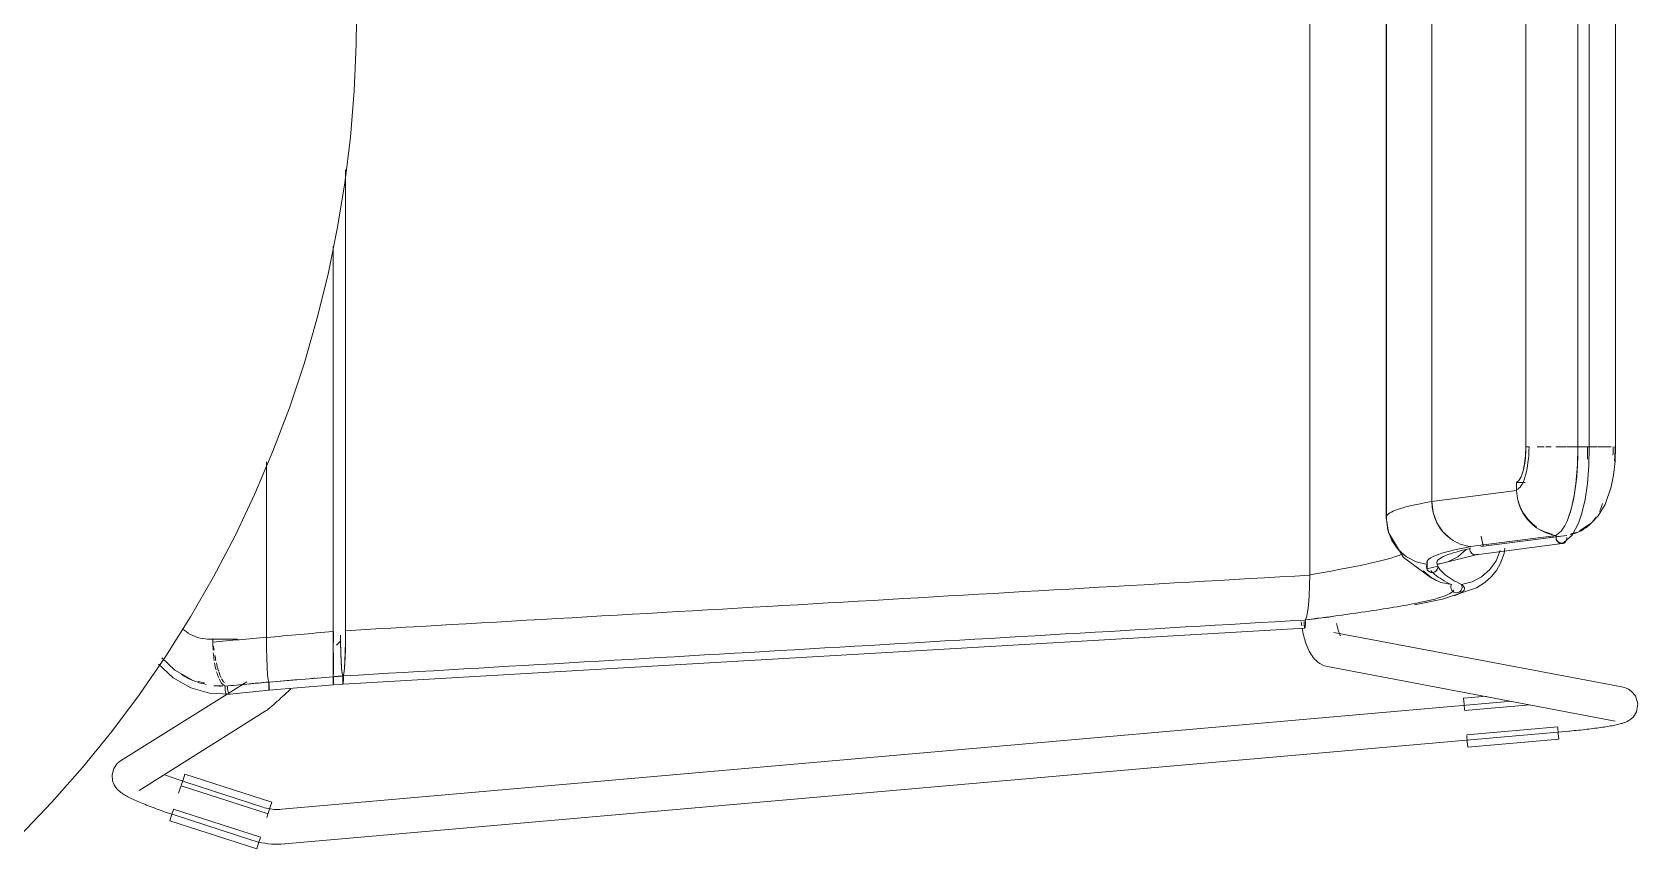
# Model space of a CAD drawing. Header units: millimetres. Extents: x 155927 to 317870, y -36033 to 97293.
# Drawn here: x 219534 to 220089, y 12020 to 12302 of the extents above; entities that cross this region are included whole.
import ezdxf

# ---------------------------------------------------------------- set-up
doc = ezdxf.new("R2010")
doc.units = ezdxf.units.MM
doc.header["$MEASUREMENT"] = 0
doc.layers.add('I-FURN', color=8, linetype='CONTINUOUS', lineweight=9)

msp = doc.modelspace()

# ---------------------------------------------------------------- linework, layer by layer
at = {"layer": 'I-FURN'}
for p, q in [((219975.34, 12114.3), (219975.34, 12497.7)), ((219975.34, 12497.7), (219975.34, 12114.3)), ((220001.69, 12477.85), (220001.69, 12173.05)), ((220001.84, 12133.6), (220001.84, 12478.39)), ((220001.84, 12478.39), (220001.84, 12133.6)), ((220017.44, 12139.64), (220017.44, 12472.35)), ((220017.44, 12472.35), (220017.44, 12139.64)), ((220049.91, 12453.42), (220049.91, 12158.57)), ((220049.97, 12158.57), (220049.97, 12453.42)), ((220067.81, 12453.42), (220067.81, 12158.57)), ((220071.77, 12158.57), (220071.77, 12453.42)), ((220080.81, 12158.57), (220080.81, 12453.42)), ((219646.21, 12297.36), (219646.3, 12306)), ((219645.55, 12281.37), (219646.21, 12297.36)), ((219644.24, 12265.43), (219645.55, 12281.37)), ((219642.3, 12249.55), (219644.24, 12265.43)), ((219642.61, 12095.04), (219642.61, 12254.14)), ((219642.61, 12254.14), (219642.61, 12095.04)), ((219639.73, 12233.76), (219642.3, 12249.55)), ((219636.52, 12218.08), (219639.73, 12233.76)), ((219638.29, 12094.78), (219638.29, 12227.78)), ((219638.29, 12227.78), (219638.29, 12094.78)), ((219632.7, 12202.55), (219636.52, 12218.08)), ((219628.25, 12187.18), (219632.7, 12202.55)), ((219623.19, 12172), (219628.25, 12187.18)), ((219617.53, 12157.04), (219623.19, 12172)), ((220001.69, 12173.05), (220001.69, 12134.14)), ((219611.28, 12142.31), (219617.53, 12157.04)), ((219615.32, 12153.32), (219615.32, 12092.84)), ((219615.32, 12092.84), (219615.32, 12153.32)), ((220049.8, 12155.53), (220049.48, 12152.68)), ((220049.91, 12158.57), (220049.8, 12155.53)), ((220056.28, 12158.57), (220053.82, 12158.57)), ((220058.65, 12158.57), (220056.8, 12158.57)), ((220063.83, 12158.57), (220060.27, 12158.57)), ((220064.03, 12158.57), (220067.84, 12158.57)), ((220067.84, 12158.57), (220064.03, 12158.57)), ((220067.73, 12152.34), (220067.81, 12158.57)), ((220071.77, 12158.57), (220067.82, 12158.57)), ((220067.82, 12158.57), (220067.92, 12158.57)), ((220067.92, 12158.57), (220068.14, 12158.57)), ((220068.14, 12158.57), (220068.47, 12158.57)), ((220068.47, 12158.57), (220068.89, 12158.57)), ((220068.89, 12158.57), (220069.37, 12158.57)), ((220069.37, 12158.57), (220069.87, 12158.57)), ((220069.87, 12158.57), (220070.36, 12158.57)), ((220070.36, 12158.57), (220070.81, 12158.57)), ((220070.81, 12158.57), (220071.2, 12158.57)), ((220071.2, 12158.57), (220071.51, 12158.57)), ((220071.51, 12158.57), (220071.7, 12158.57)), ((220071.53, 12158.57), (220074.55, 12158.57)), ((220074.54, 12158.57), (220071.53, 12158.57)), ((220071.77, 12158.57), (220071.68, 12152.03)), ((220071.7, 12158.57), (220071.77, 12158.57)), ((220077.3, 12158.57), (220074.71, 12158.57)), ((220077.33, 12158.57), (220077.53, 12158.57)), ((220079.32, 12158.57), (220077.57, 12158.57)), ((220080.7, 12153.54), (220080.19, 12148.72)), ((220080.79, 12158.57), (220080.51, 12158.57)), ((220080.64, 12158.57), (220080.81, 12158.57)), ((220080.81, 12158.57), (220080.7, 12153.54)), ((220048.3, 12148.21), (220047.51, 12146.85)), ((220048.97, 12150.19), (220048.3, 12148.21)), ((220049.48, 12152.68), (220048.97, 12150.19)), ((220067.2, 12145.78), (220067.73, 12152.34)), ((220071.68, 12152.03), (220071.19, 12145.91)), ((220080.19, 12148.72), (220079.4, 12144.68)), ((219604.44, 12127.85), (219611.28, 12142.31)), ((220046.72, 12143.5), (220017.44, 12139.64)), ((220047.51, 12146.85), (220046.65, 12146.22)), ((220046.65, 12146.22), (220049.66, 12146.22)), ((220046.65, 12146.22), (220046.72, 12143.5)), ((220066.61, 12141.77), (220067.2, 12145.78)), ((220071.19, 12145.91), (220070.35, 12140.29)), ((220079.4, 12144.68), (220077.27, 12138.63)), ((220017.44, 12139.64), (220017.92, 12135.87)), ((220064.54, 12133.9), (220065.64, 12137.34)), ((220065.64, 12137.34), (220066.61, 12141.77)), ((220070.35, 12140.29), (220069.25, 12135.6)), ((220077.27, 12138.63), (220074.88, 12134.75)), ((220001.69, 12134.14), (220002.49, 12129.1)), ((220002.32, 12129.81), (220001.84, 12133.6)), ((220001.84, 12133.6), (220002.32, 12129.81)), ((220017.92, 12135.87), (220019.23, 12132.32)), ((220019.23, 12132.32), (220021.31, 12129.21)), ((220068.08, 12132.14), (220065.9, 12128.02)), ((220069.25, 12135.6), (220068.08, 12132.14)), ((220072.59, 12132.28), (220068.69, 12129.6)), ((220074.88, 12134.75), (220072.59, 12132.28)), ((219597.03, 12113.67), (219604.44, 12127.85)), ((220003.69, 12126.25), (220002.32, 12129.81)), ((220002.32, 12129.81), (220003.68, 12126.24)), ((220002.49, 12129.1), (220003.86, 12125.93)), ((220002.56, 12128.95), (220007.67, 12120.3)), ((220003.68, 12126.24), (220005.85, 12123.11)), ((220005.86, 12123.11), (220003.69, 12126.25)), ((220021.31, 12129.21), (220024.05, 12126.72)), ((220060.52, 12127.94), (220030.82, 12124.09)), ((220034.37, 12124.11), (220064.06, 12127.96)), ((220035.15, 12124.24), (220034.46, 12127.73)), ((220062.87, 12127.8), (220058.09, 12127.19)), ((220065.9, 12128.02), (220063, 12125.47)), ((220068.69, 12129.6), (220068.49, 12129.5)), ((220005.85, 12123.11), (220008.72, 12120.6)), ((220008.73, 12120.6), (220005.86, 12123.11)), ((220007.67, 12120.3), (220017.21, 12113.32)), ((220008.72, 12120.6), (220012.12, 12118.84)), ((220012.12, 12118.85), (220008.73, 12120.6)), ((220032.8, 12121.28), (220021.19, 12118.31)), ((220023.05, 12118.84), (220026.45, 12120.6)), ((220026.45, 12120.6), (220029.32, 12123.11)), ((220030.66, 12123.62), (220030.63, 12123.12)), ((220030.63, 12123.12), (220030.7, 12122.63)), ((220030.7, 12122.63), (220030.9, 12122.18)), ((220030.9, 12122.18), (220031.2, 12121.8)), ((220031.2, 12121.8), (220031.58, 12121.5)), ((220031.58, 12121.5), (220032.02, 12121.32)), ((220032.02, 12121.32), (220032.49, 12121.25)), ((220032.49, 12121.25), (220032.96, 12121.31)), ((220032.72, 12121.26), (220062.5, 12125.12)), ((220032.96, 12121.31), (220033.4, 12121.5)), ((220039.66, 12119.2), (220041.06, 12122.72)), ((220041.1, 12118.13), (220042.4, 12121.73)), ((220042.4, 12121.73), (220042.63, 12123.5)), ((220012.12, 12118.84), (220015.83, 12117.95)), ((220017.29, 12113.38), (220014.45, 12115.77)), ((220014.45, 12115.77), (220017.29, 12113.37)), ((220015.67, 12117.48), (220015.63, 12116.98)), ((220015.63, 12116.98), (220015.72, 12116.49)), ((220015.64, 12116.99), (220015.67, 12117.48)), ((220015.72, 12116.5), (220015.64, 12116.99)), ((220015.67, 12117.48), (220015.84, 12117.95)), ((220015.83, 12117.95), (220015.67, 12117.48)), ((220015.92, 12116.05), (220015.72, 12116.5)), ((220015.72, 12116.49), (220015.92, 12116.04)), ((220015.73, 12116.44), (220019.62, 12117.27)), ((220015.82, 12119.02), (220015.87, 12116.14)), ((220016.23, 12115.66), (220015.92, 12116.05)), ((220015.92, 12116.04), (220016.23, 12115.66)), ((220016.64, 12115.37), (220016.23, 12115.66)), ((220016.23, 12115.66), (220016.64, 12115.36)), ((220017.1, 12115.18), (220016.64, 12115.37)), ((220016.64, 12115.36), (220017.1, 12115.18)), ((220017.59, 12115.11), (220017.1, 12115.18)), ((220017.1, 12115.18), (220017.59, 12115.11)), ((220018.08, 12115.18), (220017.59, 12115.11)), ((220017.59, 12115.11), (220018.08, 12115.18)), ((220018.54, 12115.37), (220018.08, 12115.18)), ((220018.08, 12115.18), (220018.54, 12115.36)), ((220018.94, 12115.66), (220018.54, 12115.37)), ((220018.54, 12115.36), (220018.94, 12115.66)), ((220019.25, 12116.05), (220018.94, 12115.66)), ((220018.94, 12115.66), (220019.26, 12116.04)), ((220019.46, 12116.5), (220019.25, 12116.05)), ((220019.26, 12116.04), (220019.46, 12116.49)), ((220021.19, 12118.31), (220019.32, 12117.98)), ((220019.34, 12117.95), (220023.05, 12118.84)), ((220019.34, 12117.95), (220019.5, 12117.48)), ((220019.5, 12117.48), (220019.34, 12117.95)), ((220019.54, 12116.99), (220019.46, 12116.5)), ((220019.46, 12116.49), (220019.54, 12116.98)), ((220019.5, 12117.48), (220019.54, 12116.99)), ((220019.54, 12116.98), (220019.5, 12117.48)), ((220034.66, 12113.64), (220037.49, 12116.12)), ((220037.49, 12116.12), (220039.66, 12119.2)), ((220037.98, 12113.69), (220039.76, 12115.85)), ((220039.76, 12115.85), (220041.1, 12118.13)), ((219589.06, 12099.8), (219597.03, 12113.67)), ((219975.13, 12106.99), (219975.28, 12110.53)), ((219975.28, 12110.46), (219975.13, 12106.99)), ((219975.28, 12110.53), (219975.34, 12114.3)), ((219975.34, 12114.22), (219975.28, 12110.53)), ((220017.21, 12113.32), (220018.96, 12112.43)), ((220020.61, 12111.73), (220017.29, 12113.38)), ((220017.29, 12113.37), (220020.61, 12111.73)), ((220024.22, 12110.94), (220020.61, 12111.73)), ((220020.61, 12111.73), (220024.22, 12110.94)), ((220021.2, 12105.89), (220032.91, 12109.88)), ((220024.04, 12109.97), (220024.07, 12110.47)), ((220024.07, 12110.47), (220024.04, 12109.97)), ((220024.13, 12109.48), (220024.04, 12109.97)), ((220024.04, 12109.97), (220024.13, 12109.48)), ((220024.07, 12110.47), (220024.22, 12110.94)), ((220024.22, 12110.94), (220024.07, 12110.47)), ((220024.34, 12109.03), (220024.13, 12109.48)), ((220024.13, 12109.48), (220024.34, 12109.03)), ((220024.66, 12108.65), (220024.34, 12109.03)), ((220024.34, 12109.03), (220024.66, 12108.65)), ((220027.65, 12109.08), (220027.34, 12108.69)), ((220027.34, 12108.69), (220027.65, 12109.07)), ((220027.84, 12109.53), (220027.65, 12109.08)), ((220027.65, 12109.07), (220027.84, 12109.53)), ((220027.71, 12110.99), (220031.34, 12111.9)), ((220027.71, 12110.99), (220027.87, 12110.52)), ((220027.88, 12110.52), (220027.71, 12110.99)), ((220027.92, 12110.03), (220027.84, 12109.53)), ((220027.84, 12109.53), (220027.92, 12110.02)), ((220027.87, 12110.52), (220027.92, 12110.03)), ((220027.92, 12110.02), (220027.88, 12110.52)), ((220031.34, 12111.9), (220034.66, 12113.64)), ((220032.91, 12109.88), (220035.74, 12111.69)), ((220035.74, 12111.69), (220037.98, 12113.69)), ((219974.58, 12101.4), (219974.89, 12103.89)), ((219974.89, 12103.86), (219974.58, 12101.39)), ((219974.89, 12103.89), (219975.13, 12106.99)), ((219975.13, 12106.94), (219974.89, 12103.89)), ((220011.54, 12103.99), (220021.2, 12105.89)), ((220025.06, 12108.36), (220024.66, 12108.65)), ((220024.66, 12108.65), (220025.06, 12108.36)), ((220025.52, 12108.18), (220025.06, 12108.36)), ((220025.06, 12108.36), (220025.52, 12108.18)), ((220026.01, 12108.12), (220025.52, 12108.18)), ((220025.52, 12108.18), (220026.01, 12108.12)), ((220026.49, 12108.19), (220026.01, 12108.12)), ((220026.01, 12108.12), (220026.49, 12108.19)), ((220026.94, 12108.39), (220026.49, 12108.19)), ((220026.49, 12108.19), (220026.95, 12108.39)), ((220027.34, 12108.69), (220026.94, 12108.39)), ((220026.95, 12108.39), (220027.34, 12108.69)), ((219580.54, 12086.25), (219589.06, 12099.8)), ((219972.49, 12097.4), (219972.39, 12098.13)), ((219973.41, 12098.24), (219973.41, 12097.74)), ((219973.41, 12097.74), (219973.41, 12098.24)), ((219974.21, 12099.65), (219973.81, 12098.74)), ((219973.81, 12098.75), (219974.21, 12099.65)), ((219973.83, 12098.28), (219973.81, 12098.75)), ((219973.81, 12098.74), (219973.83, 12098.27)), ((219973.83, 12097.78), (219973.83, 12098.28)), ((219973.83, 12098.27), (219973.83, 12097.78)), ((219974.21, 12099.65), (219974.58, 12101.4)), ((219974.58, 12101.39), (219974.21, 12099.65)), ((219615.32, 12092.84), (219615.35, 12089.08)), ((219615.35, 12089.07), (219615.32, 12092.72)), ((219638.29, 12090.99), (219638.29, 12094.78)), ((219638.29, 12094.78), (219638.29, 12090.99)), ((219638.42, 12094.77), (219638.42, 12090.99)), ((219638.42, 12090.99), (219638.42, 12094.77)), ((219640.82, 12093.51), (219640.85, 12091.25)), ((219641.71, 12076.59), (219973.62, 12095.88)), ((219642.58, 12091.26), (219642.61, 12095.04)), ((219972.6, 12096.69), (219972.49, 12097.4)), ((219972.84, 12095.29), (219972.72, 12095.98)), ((219972.98, 12094.61), (219972.84, 12095.29)), ((219973.12, 12093.94), (219972.98, 12094.61)), ((219973.27, 12093.29), (219973.12, 12093.94)), ((219973.43, 12092.64), (219973.27, 12093.29)), ((219973.41, 12097.74), (219973.42, 12097.25)), ((219973.42, 12097.24), (219973.41, 12097.74)), ((219973.42, 12097.25), (219973.44, 12096.8)), ((219973.44, 12096.79), (219973.42, 12097.24)), ((219973.61, 12092.01), (219973.43, 12092.64)), ((219973.44, 12096.8), (219973.48, 12096.42)), ((219973.48, 12096.41), (219973.44, 12096.79)), ((219973.48, 12096.42), (219973.52, 12096.13)), ((219973.52, 12096.12), (219973.48, 12096.41)), ((219973.52, 12096.13), (219973.57, 12095.94)), ((219973.57, 12095.94), (219973.52, 12096.12)), ((219973.57, 12095.94), (219973.62, 12095.88)), ((219973.62, 12095.88), (219973.57, 12095.94)), ((219973.62, 12095.88), (219973.68, 12095.95)), ((219973.68, 12095.95), (219973.62, 12095.88)), ((219973.68, 12095.95), (219973.73, 12096.15)), ((219973.73, 12096.14), (219973.68, 12095.95)), ((219973.73, 12096.15), (219973.77, 12096.44)), ((219973.77, 12096.44), (219973.73, 12096.14)), ((219973.77, 12096.44), (219973.8, 12096.83)), ((219973.8, 12096.83), (219973.77, 12096.44)), ((219973.8, 12096.83), (219973.83, 12097.29)), ((219973.83, 12097.28), (219973.8, 12096.83)), ((219973.83, 12097.29), (219973.83, 12097.78)), ((219973.83, 12097.78), (219973.83, 12097.28)), ((220083, 12075.66), (219983.7, 12094.48)), ((219984.73, 12097.03), (219984.63, 12097.52)), ((219984.83, 12096.56), (219984.73, 12097.03)), ((219984.93, 12096.11), (219984.83, 12096.56)), ((219985.04, 12095.69), (219984.93, 12096.11)), ((219985.15, 12095.3), (219985.04, 12095.69)), ((219985.26, 12094.93), (219985.15, 12095.3)), ((219985.36, 12094.59), (219985.26, 12094.93)), ((219985.47, 12094.29), (219985.36, 12094.59)), ((219985.57, 12094.02), (219985.47, 12094.29)), ((219985.67, 12093.79), (219985.57, 12094.02)), ((219985.75, 12093.6), (219985.67, 12093.79)), ((219985.83, 12093.44), (219985.75, 12093.6)), ((219985.88, 12093.36), (219985.83, 12093.44)), ((219985.92, 12093.28), (219985.88, 12093.36)), ((219985.93, 12093.26), (219985.92, 12093.28)), ((219595.53, 12092.13), (219605.28, 12092.13)), ((219596.77, 12091.14), (219596.77, 12092.19)), ((219615.42, 12085.54), (219615.35, 12088.98)), ((219615.35, 12088.98), (219615.42, 12085.54)), ((219638.3, 12087.43), (219638.29, 12090.99)), ((219638.29, 12090.99), (219638.3, 12087.42)), ((219638.31, 12084.3), (219638.3, 12087.42)), ((219638.3, 12087.42), (219638.31, 12084.29)), ((219638.41, 12087.43), (219638.4, 12084.31)), ((219638.4, 12084.31), (219638.41, 12087.43)), ((219639.44, 12090.08), (219640.97, 12091.56)), ((219640.85, 12091.25), (219640.93, 12087.7)), ((219640.93, 12087.7), (219641.05, 12084.58)), ((219642.38, 12084.57), (219642.5, 12087.7)), ((219642.5, 12087.7), (219642.58, 12091.26)), ((219973.79, 12091.4), (219973.61, 12092.01)), ((219973.98, 12090.79), (219973.79, 12091.4)), ((219974.19, 12090.2), (219973.98, 12090.79)), ((219974.41, 12089.62), (219974.19, 12090.2)), ((219974.64, 12089.05), (219974.41, 12089.62)), ((219974.9, 12088.49), (219974.64, 12089.05)), ((219975.17, 12087.93), (219974.9, 12088.49)), ((219975.46, 12087.4), (219975.17, 12087.93)), ((219975.78, 12086.86), (219975.46, 12087.4)), ((219976.14, 12086.32), (219975.78, 12086.86)), ((219571.48, 12073.06), (219580.54, 12086.25)), ((219583.12, 12078.74), (219577.97, 12083.48)), ((219583.7, 12081.42), (219579.19, 12085.73)), ((219589.53, 12078.06), (219583.7, 12081.42)), ((219615.42, 12085.54), (219615.54, 12082.44)), ((219615.54, 12082.44), (219615.43, 12085.48)), ((219615.54, 12082.44), (219615.69, 12079.97)), ((219615.69, 12079.96), (219615.54, 12082.4)), ((219638.32, 12081.79), (219638.31, 12084.29)), ((219638.31, 12084.29), (219638.32, 12081.79)), ((219638.33, 12080.04), (219638.32, 12081.79)), ((219638.32, 12081.79), (219638.33, 12080.04)), ((219638.39, 12081.81), (219638.38, 12080.06)), ((219638.38, 12080.06), (219638.39, 12081.81)), ((219638.4, 12084.31), (219638.39, 12081.81)), ((219638.39, 12081.81), (219638.4, 12084.31)), ((219641.05, 12084.58), (219641.21, 12082.09)), ((219641.21, 12082.09), (219641.4, 12080.33)), ((219642.02, 12080.31), (219642.22, 12082.06)), ((219642.22, 12082.06), (219642.38, 12084.57)), ((219976.54, 12085.79), (219976.14, 12086.32)), ((219976.99, 12085.26), (219976.54, 12085.79)), ((219977.51, 12084.74), (219976.99, 12085.26)), ((219978.11, 12084.23), (219977.51, 12084.74)), ((219978.8, 12083.75), (219978.11, 12084.23)), ((219979.59, 12083.31), (219978.8, 12083.75)), ((219980.48, 12082.95), (219979.59, 12083.31)), ((219981.47, 12082.69), (219980.48, 12082.95)), ((219981.47, 12082.69), (220080.76, 12063.87)), ((219589.13, 12075.35), (219583.12, 12078.74)), ((219608.52, 12077.41), (219602.07, 12073.37)), ((219615.69, 12079.97), (219615.87, 12078.23)), ((219615.87, 12078.23), (219615.69, 12079.95)), ((219616.06, 12077.34), (219615.87, 12078.23)), ((219615.87, 12078.23), (219616.06, 12077.34)), ((219616.06, 12077.34), (219616.05, 12076.87)), ((219616.05, 12076.87), (219616.06, 12077.34)), ((219616.05, 12076.87), (219616.05, 12076.37)), ((219616.05, 12076.37), (219616.05, 12076.87)), ((219616.05, 12076.37), (219616.06, 12075.88)), ((219616.06, 12075.88), (219616.05, 12076.37)), ((219616.06, 12075.88), (219616.07, 12075.43)), ((219616.07, 12075.43), (219616.06, 12075.88)), ((219616.15, 12074.49), (219638.36, 12076.32)), ((219616.25, 12075.87), (219616.24, 12075.42)), ((219616.24, 12075.41), (219616.25, 12075.86)), ((219616.26, 12076.85), (219616.25, 12077.33)), ((219616.25, 12077.33), (219616.26, 12076.86)), ((219616.25, 12075.86), (219616.26, 12076.36)), ((219616.26, 12076.36), (219616.25, 12075.87)), ((219638.35, 12079.16), (219638.33, 12080.04)), ((219638.33, 12080.04), (219638.35, 12079.15)), ((219638.35, 12078.69), (219638.35, 12079.16)), ((219638.35, 12079.15), (219638.35, 12078.68)), ((219638.35, 12078.19), (219638.35, 12078.69)), ((219638.35, 12078.68), (219638.35, 12078.19)), ((219638.35, 12077.7), (219638.35, 12078.19)), ((219638.35, 12078.19), (219638.35, 12077.7)), ((219638.35, 12077.25), (219638.35, 12077.7)), ((219638.35, 12077.7), (219638.35, 12077.24)), ((219638.35, 12076.87), (219638.35, 12077.25)), ((219638.35, 12077.24), (219638.35, 12076.86)), ((219638.35, 12076.57), (219638.35, 12076.87)), ((219638.35, 12076.86), (219638.35, 12076.57)), ((219638.36, 12076.32), (219638.35, 12076.39)), ((219638.35, 12076.38), (219638.36, 12076.32)), ((219638.36, 12079.16), (219638.36, 12078.69)), ((219638.36, 12078.69), (219638.36, 12079.16)), ((219638.36, 12078.69), (219638.36, 12078.2)), ((219638.36, 12078.19), (219638.36, 12078.69)), ((219638.36, 12078.2), (219638.36, 12077.71)), ((219638.36, 12077.7), (219638.36, 12078.19)), ((219638.36, 12077.71), (219638.36, 12077.25)), ((219638.36, 12077.25), (219638.36, 12077.7)), ((219638.36, 12077.25), (219638.36, 12076.87)), ((219638.36, 12076.87), (219638.36, 12077.25)), ((219641.71, 12076.59), (219638.36, 12076.32)), ((219638.36, 12076.39), (219638.36, 12076.32)), ((219638.36, 12076.32), (219638.36, 12076.38)), ((219641.4, 12080.33), (219641.61, 12079.43)), ((219641.61, 12078.96), (219641.6, 12078.47)), ((219641.6, 12078.47), (219641.61, 12077.98)), ((219641.61, 12079.43), (219641.61, 12078.96)), ((219641.61, 12077.98), (219641.62, 12077.53)), ((219641.62, 12077.53), (219641.64, 12077.14)), ((219641.64, 12077.14), (219641.66, 12076.85)), ((219641.66, 12076.85), (219641.69, 12076.66)), ((219641.69, 12076.66), (219641.71, 12076.59)), ((219641.71, 12076.59), (219641.74, 12076.66)), ((219641.74, 12076.66), (219641.77, 12076.84)), ((219641.77, 12076.84), (219641.79, 12077.14)), ((219641.79, 12077.14), (219641.81, 12077.52)), ((219641.81, 12079.43), (219642.02, 12080.31)), ((219641.82, 12078.96), (219641.81, 12079.43)), ((219641.81, 12077.52), (219641.82, 12077.97)), ((219641.82, 12078.46), (219641.82, 12078.96)), ((219641.82, 12077.97), (219641.82, 12078.46)), ((219561.91, 12060.25), (219571.48, 12073.06)), ((219601.7, 12073.14), (219564.93, 12050.1)), ((219595.65, 12073.47), (219589.13, 12075.35)), ((219602.56, 12073.19), (219595.65, 12073.47)), ((219601.66, 12073.07), (219616.15, 12074.49)), ((219616.07, 12075.43), (219616.08, 12075.04)), ((219616.08, 12075.05), (219616.07, 12075.43)), ((219616.1, 12074.75), (219616.08, 12075.05)), ((219616.08, 12075.04), (219616.1, 12074.75)), ((219616.1, 12074.75), (219616.13, 12074.56)), ((219616.15, 12074.49), (219616.13, 12074.56)), ((219616.13, 12074.56), (219616.15, 12074.49)), ((219616.18, 12074.56), (219616.15, 12074.49)), ((219616.15, 12074.49), (219616.18, 12074.55)), ((219616.18, 12074.55), (219616.2, 12074.74)), ((219616.2, 12074.74), (219616.18, 12074.56)), ((219616.23, 12075.04), (219616.2, 12074.74)), ((219616.2, 12074.74), (219616.23, 12075.03)), ((219616.24, 12075.42), (219616.23, 12075.04)), ((219616.23, 12075.03), (219616.24, 12075.41)), ((219618.34, 12070.06), (219618.67, 12070.36)), ((219618.67, 12070.36), (219619.03, 12070.68)), ((219619.03, 12070.68), (219619.39, 12071.01)), ((219619.39, 12071.01), (219619.77, 12071.35)), ((219619.77, 12071.35), (219620.16, 12071.71)), ((219620.16, 12071.71), (219620.56, 12072.07)), ((220045.04, 12070.69), (219620.54, 12033.4)), ((219620.56, 12072.07), (219620.97, 12072.45)), ((219620.97, 12072.45), (219621.4, 12072.85)), ((219621.4, 12072.85), (219621.83, 12073.25)), ((219621.83, 12073.25), (219622.28, 12073.66)), ((219622.28, 12073.66), (219622.73, 12074.09)), ((219622.73, 12074.09), (219623.19, 12074.52)), ((219623.19, 12074.52), (219623.66, 12074.96)), ((220036.3, 12072.42), (220028.41, 12071.73)), ((220028.59, 12069.69), (220028.41, 12071.73)), ((220083.41, 12075.58), (220083, 12075.66)), ((220083.93, 12075.44), (220083.41, 12075.58)), ((220084.55, 12075.23), (220083.93, 12075.44)), ((220085.35, 12074.85), (220084.55, 12075.23)), ((220086.43, 12074.1), (220085.35, 12074.85)), ((220087.75, 12072.53), (220086.43, 12074.1)), ((220087.75, 12072.53), (220088.59, 12069.78)), ((219571.3, 12039.93), (219614.89, 12067.24)), ((219614.89, 12067.24), (219615.21, 12067.45)), ((219615.21, 12067.45), (219615.47, 12067.64)), ((219615.47, 12067.64), (219615.7, 12067.81)), ((219615.7, 12067.81), (219615.92, 12067.98)), ((219615.92, 12067.98), (219616.14, 12068.16)), ((219616.14, 12068.16), (219616.37, 12068.35)), ((219616.37, 12068.35), (219616.61, 12068.56)), ((219616.61, 12068.56), (219616.87, 12068.77)), ((219616.87, 12068.77), (219617.13, 12069)), ((219617.13, 12069), (219617.41, 12069.24)), ((219617.41, 12069.24), (219617.71, 12069.5)), ((219617.71, 12069.5), (219618.02, 12069.77)), ((219618.02, 12069.77), (219618.34, 12070.06)), ((220028.77, 12067.62), (220028.59, 12069.69)), ((220028.78, 12067.5), (220051.38, 12069.48)), ((220087.06, 12065.36), (220086.15, 12064.51)), ((220088.1, 12067.02), (220087.06, 12065.36)), ((220088.59, 12069.78), (220088.1, 12067.02)), ((219551.83, 12047.82), (219561.91, 12060.25)), ((219621.59, 12021.45), (220064.91, 12060.39)), ((220060.93, 12061.81), (220029.52, 12059.05)), ((220060.94, 12061.69), (220061.13, 12059.62)), ((220061.13, 12059.62), (220061.3, 12057.58)), ((220065.07, 12060.41), (220064.91, 12060.39)), ((220065.82, 12060.48), (220065.07, 12060.41)), ((220066.57, 12060.55), (220065.82, 12060.48)), ((220067.32, 12060.62), (220066.57, 12060.55)), ((220068.06, 12060.69), (220067.32, 12060.62)), ((220068.8, 12060.77), (220068.06, 12060.69)), ((220069.54, 12060.85), (220068.8, 12060.77)), ((220070.26, 12060.93), (220069.54, 12060.85)), ((220070.98, 12061.01), (220070.26, 12060.93)), ((220071.69, 12061.09), (220070.98, 12061.01)), ((220072.39, 12061.17), (220071.69, 12061.09)), ((220073.08, 12061.26), (220072.39, 12061.17)), ((220073.75, 12061.35), (220073.08, 12061.26)), ((220074.42, 12061.43), (220073.75, 12061.35)), ((220075.06, 12061.52), (220074.42, 12061.43)), ((220075.7, 12061.61), (220075.06, 12061.52)), ((220076.32, 12061.7), (220075.7, 12061.61)), ((220076.92, 12061.8), (220076.32, 12061.7)), ((220077.51, 12061.89), (220076.92, 12061.8)), ((220078.08, 12061.98), (220077.51, 12061.89)), ((220078.63, 12062.07), (220078.08, 12061.98)), ((220079.16, 12062.17), (220078.63, 12062.07)), ((220079.67, 12062.26), (220079.16, 12062.17)), ((220080.17, 12062.36), (220079.67, 12062.26)), ((220080.65, 12062.45), (220080.17, 12062.36)), ((220081.11, 12062.55), (220080.65, 12062.45)), ((220081.55, 12062.65), (220081.11, 12062.55)), ((220081.98, 12062.75), (220081.55, 12062.65)), ((220082.39, 12062.85), (220081.98, 12062.75)), ((220082.79, 12062.96), (220082.39, 12062.85)), ((220083.19, 12063.07), (220082.79, 12062.96)), ((220083.58, 12063.2), (220083.19, 12063.07)), ((220083.99, 12063.34), (220083.58, 12063.2)), ((220084.42, 12063.51), (220083.99, 12063.34)), ((220084.89, 12063.72), (220084.42, 12063.51)), ((220085.45, 12064.03), (220084.89, 12063.72)), ((220086.15, 12064.51), (220085.45, 12064.03)), ((220029.71, 12056.86), (220029.53, 12058.93)), ((220029.89, 12054.82), (220029.71, 12056.86)), ((220061.3, 12057.58), (220029.89, 12054.82)), ((219563.81, 12049.21), (219562.59, 12047.48)), ((219563.81, 12049.21), (219564.93, 12050.1)), ((219541.26, 12035.81), (219551.83, 12047.82)), ((219562.59, 12047.48), (219562, 12045.25)), ((219562, 12045.25), (219562.17, 12043.28)), ((219562.17, 12043.28), (219562.69, 12041.89)), ((219580.19, 12045.3), (219580.81, 12045.06)), ((219580.81, 12045.06), (219581.45, 12044.83)), ((219581.45, 12044.83), (219582.09, 12044.59)), ((219582.09, 12044.59), (219582.75, 12044.36)), ((219582.75, 12044.36), (219583.42, 12044.12)), ((219583.42, 12044.12), (219584.09, 12043.89)), ((219584.09, 12043.89), (219584.77, 12043.65)), ((219584.77, 12043.65), (219585.45, 12043.42)), ((219585.45, 12043.42), (219586.14, 12043.19)), ((219585.85, 12041.65), (219586.49, 12043.62)), ((219586.14, 12043.19), (219586.84, 12042.96)), ((219586.49, 12043.62), (219587.12, 12045.58)), ((219586.84, 12042.96), (219587.16, 12042.86)), ((219617.12, 12035.89), (219587.12, 12045.58)), ((219613.98, 12034.14), (219587.16, 12042.86)), ((219562.69, 12041.89), (219563.26, 12040.98)), ((219563.26, 12040.98), (219563.78, 12040.35)), ((219563.78, 12040.35), (219564.24, 12039.89)), ((219564.24, 12039.89), (219564.67, 12039.52)), ((219564.67, 12039.52), (219565.07, 12039.21)), ((219565.07, 12039.21), (219565.46, 12038.93)), ((219565.46, 12038.93), (219565.85, 12038.67)), ((219565.85, 12038.67), (219566.24, 12038.43)), ((219566.24, 12038.43), (219566.64, 12038.2)), ((219566.64, 12038.2), (219567.05, 12037.97)), ((219567.05, 12037.97), (219567.48, 12037.74)), ((219567.48, 12037.74), (219567.92, 12037.51)), ((219567.92, 12037.51), (219568.37, 12037.28)), ((219568.37, 12037.28), (219568.85, 12037.05)), ((219568.85, 12037.05), (219569.34, 12036.81)), ((219585.77, 12041.41), (219584.98, 12038.96)), ((219585.81, 12041.53), (219615.82, 12031.84)), ((219530.22, 12024.23), (219541.26, 12035.81)), ((219569.34, 12036.81), (219569.85, 12036.58)), ((219569.85, 12036.58), (219570.38, 12036.34)), ((219570.38, 12036.34), (219570.92, 12036.1)), ((219570.92, 12036.1), (219571.48, 12035.86)), ((219571.48, 12035.86), (219572.06, 12035.61)), ((219572.06, 12035.61), (219572.66, 12035.37)), ((219572.66, 12035.37), (219573.27, 12035.12)), ((219573.27, 12035.12), (219573.89, 12034.87)), ((219573.89, 12034.87), (219574.53, 12034.62)), ((219574.53, 12034.62), (219575.19, 12034.36)), ((219575.19, 12034.36), (219575.85, 12034.11)), ((219575.85, 12034.11), (219576.53, 12033.85)), ((219576.53, 12033.85), (219577.22, 12033.6)), ((219577.22, 12033.6), (219577.92, 12033.34)), ((219577.92, 12033.34), (219578.62, 12033.09)), ((219578.62, 12033.09), (219579.34, 12032.84)), ((219579.34, 12032.84), (219580.06, 12032.58)), ((219580.06, 12032.58), (219580.79, 12032.33)), ((219580.79, 12032.33), (219581.52, 12032.08)), ((219581.52, 12032.08), (219582.26, 12031.84)), ((219581.9, 12029.42), (219582.53, 12031.37)), ((219582.26, 12031.84), (219583, 12031.59)), ((219582.53, 12031.37), (219583.17, 12033.34)), ((219583, 12031.59), (219583.46, 12031.44)), ((219613.21, 12023.77), (219583.21, 12033.46)), ((219583.46, 12031.44), (219610.27, 12022.73)), ((219614, 12034.14), (219613.98, 12034.14)), ((219614.64, 12033.95), (219614, 12034.14)), ((219615.28, 12033.78), (219614.64, 12033.95)), ((219615.93, 12033.64), (219615.28, 12033.78)), ((219615.79, 12031.75), (219615.41, 12030.58)), ((219616.49, 12033.93), (219615.86, 12031.96)), ((219616.58, 12033.53), (219615.93, 12033.64)), ((219617.12, 12035.89), (219616.49, 12033.93)), ((219617.24, 12033.44), (219616.58, 12033.53)), ((219617.89, 12033.38), (219617.24, 12033.44)), ((219618.56, 12033.34), (219617.89, 12033.38)), ((219619.22, 12033.34), (219618.56, 12033.34)), ((219619.88, 12033.35), (219619.22, 12033.34)), ((219620.54, 12033.4), (219619.88, 12033.35)), ((219611.91, 12019.73), (219581.9, 12029.42)), ((219610.27, 12022.73), (219611.36, 12022.4)), ((219611.36, 12022.4), (219612.47, 12022.11)), ((219612.54, 12021.68), (219611.91, 12019.73)), ((219612.47, 12022.11), (219613.58, 12021.87)), ((219613.17, 12023.66), (219612.54, 12021.68)), ((219613.58, 12021.87), (219614.71, 12021.67)), ((219614.71, 12021.67), (219615.84, 12021.52)), ((219615.84, 12021.52), (219616.98, 12021.41)), ((219616.98, 12021.41), (219618.12, 12021.35)), ((219618.12, 12021.35), (219619.26, 12021.34)), ((219619.26, 12021.34), (219620.4, 12021.36)), ((219620.4, 12021.36), (219621.54, 12021.44)), ((219621.54, 12021.44), (219621.59, 12021.44))]:
    msp.add_line(p, q, dxfattribs=at)
for centre, major_axis, ratio, start_param, end_param in [((220065.06, 12158.57), (15.75, 0), 0.000004, 3.431839, 3.614078), ((220076.53, 12158.57), (0, -12.4), 0.287441, 1.332781, 1.570796), ((220032.51, 12139.77), (0, -15.78), 0.955139, 4.720632, 5.68731), ((220032.51, 12139.77), (0, -15.78), 0.955139, 5.687432, 5.928979), ((220032.51, 12139.77), (0, -15.78), 0.955139, 5.929149, 6.170649), ((220032.49, 12123.21), (0, -1.96), 0.955139, 4.501447, 6.790779)]:
    msp.add_ellipse(centre, major_axis=major_axis, ratio=ratio, start_param=start_param, end_param=end_param, dxfattribs=at)
for points in [[(220051.03, 12158.57), (220050.98, 12154.78), (220050.01, 12147.39), (220047.84, 12144), (220046.73, 12143.75)], [(220049.02, 12150.19), (220049.57, 12152.24), (220049.85, 12154.96), (220049.94, 12157.73)], [(220067.84, 12158.57), (220067.88, 12156.22), (220067.81, 12151.57), (220067.18, 12144.71), (220066.07, 12138.57), (220064.54, 12133.5), (220062.64, 12129.8), (220061.24, 12128.49), (220060.51, 12128.14)], [(220071.24, 12158.57), (220071.26, 12157.14), (220071.26, 12155.72), (220071.22, 12154.31)], [(220080.72, 12158.57), (220080.72, 12156.86), (220080.65, 12155.18), (220080.5, 12153.6)], [(220046.72, 12143.5), (220046.76, 12142.21), (220047.12, 12139.7), (220048.53, 12136.1), (220050.72, 12132.96), (220053.56, 12130.43), (220056.9, 12128.67), (220059.28, 12128.08), (220060.52, 12127.94)], [(220075.33, 12136.18), (220075.76, 12137.07), (220076.16, 12138), (220076.4, 12138.96)], [(220001.69, 12134.14), (220001.69, 12133.96), (220001.74, 12133.78), (220001.84, 12133.6)], [(220059, 12128.4), (220057.62, 12128.71), (220056.25, 12129.21), (220054.99, 12129.91)], [(220060.34, 12127.18), (220060.33, 12127.34), (220060.32, 12127.51), (220060.36, 12127.67)], [(220067.4, 12129.02), (220066.77, 12128.78), (220066.12, 12128.62), (220065.46, 12128.48)], [(220015.84, 12117.95), (220015.29, 12118.98), (220017.25, 12121.02), (220025.32, 12123.07), (220030.82, 12124.09)], [(219975.34, 12114.22), (219919.98, 12111.02), (219864.56, 12107.83), (219809.1, 12104.63)], [(219809.1, 12104.63), (219753.64, 12101.44), (219698.13, 12098.24), (219642.61, 12095.04)], [(219973.81, 12098.74), (219918.58, 12095.53), (219807.98, 12089.09), (219697.22, 12082.65), (219641.81, 12079.43)], [(219973.82, 12098.76), (219976.88, 12099.15), (219979.98, 12099.54), (219983.03, 12099.92)], [(219586.88, 12095.29), (219586.78, 12095.38), (219586.68, 12095.46), (219586.58, 12095.55)], [(219596.77, 12091.14), (219599.8, 12091.4), (219605.94, 12091.94), (219612.19, 12092.53), (219615.32, 12092.84)], [(219596.77, 12092.19), (219596.27, 12092.14), (219595.76, 12092.12), (219595.25, 12092.13)], [(219596.87, 12088.34), (219596.81, 12089.26), (219596.78, 12090.19), (219596.77, 12091.14)], [(219597.24, 12084.78), (219597.12, 12085.63), (219597, 12086.51), (219596.94, 12087.42)], [(219597.01, 12089.73), (219597.06, 12089.25), (219597.12, 12088.78), (219597.19, 12088.31)], [(219597.87, 12081.55), (219597.68, 12082.29), (219597.53, 12083.1), (219597.37, 12083.93)], [(219597.45, 12086.61), (219597.57, 12085.92), (219597.7, 12085.27), (219597.84, 12084.61)], [(219597.99, 12083.95), (219598.2, 12083.03), (219598.43, 12082.08), (219598.68, 12081.24)], [(219591.71, 12077.57), (219592.42, 12077.31), (219593.14, 12077.12), (219593.88, 12077)], [(219599.57, 12075.94), (219598.75, 12075.94), (219597.92, 12075.99), (219597.1, 12076.07)], [(219598.74, 12078.9), (219598.49, 12079.49), (219598.26, 12080.15), (219598.05, 12080.88)], [(219598.33, 12076.05), (219598.97, 12075.99), (219599.63, 12075.98), (219600.28, 12075.99)], [(219598.83, 12080.91), (219599.1, 12080.1), (219599.38, 12079.29), (219599.68, 12078.73)], [(219601.11, 12075.9), (219600.71, 12076.05), (219599.96, 12076.61), (219599.26, 12077.76), (219598.94, 12078.45)], [(219599.8, 12078.49), (219600.11, 12077.85), (219600.43, 12077.45), (219600.75, 12077.12)], [(219601.11, 12075.9), (219603.55, 12076.14), (219608.5, 12076.62), (219613.54, 12077.1), (219616.06, 12077.34)], [(219609.16, 12076.62), (219611.51, 12076.86), (219613.87, 12077.09), (219616.25, 12077.33)], [(219638.35, 12079.15), (219634.63, 12078.85), (219627.19, 12078.25), (219619.77, 12077.64), (219616.06, 12077.34)], [(219626.22, 12078.15), (219622.89, 12077.88), (219619.57, 12077.6), (219616.25, 12077.33)], [(219632.04, 12078.64), (219631.63, 12078.6), (219631.22, 12078.57), (219630.81, 12078.53)], [(219638.35, 12079.16), (219638.93, 12079.2), (219640.08, 12079.29), (219641.24, 12079.38), (219641.81, 12079.42)], [(219638.36, 12079.16), (219638.9, 12079.21), (219639.99, 12079.3), (219641.07, 12079.39), (219641.61, 12079.43)]]:
    msp.add_open_spline(points, degree=3, dxfattribs=at)
for points, knots in [([(220017.44, 12139.64), (220011.71, 12138.63), (220004.07, 12136.8), (220001.69, 12134.97), (220001.69, 12134.14)], [0, 0, 0, 0, 0.5, 0.9107154, 0.9107154, 0.9107154, 0.9107154]), ([(220053.64, 12130.77), (220051.59, 12132.2), (220049.08, 12135.15), (220047.51, 12138.72), (220047.27, 12139.97)], [-0.6666667, -0.6666667, -0.6666667, -0.6666667, -0.3333333, -0.1666667, -0.1666667, -0.1666667, -0.1666667]), ([(220065.18, 12128.15), (220065.94, 12128.31), (220067.85, 12128.87), (220070.71, 12130.43), (220072.89, 12132.44), (220073.9, 12133.82), (220074.17, 12134.22)], [0.0592823, 0.0592823, 0.0592823, 0.0592823, 0.1666667, 0.3333333, 0.5, 0.565028, 0.565028, 0.565028, 0.565028]), ([(220060.52, 12127.94), (220060.46, 12127.79), (220060.39, 12127.58), (220060.35, 12127.3), (220060.33, 12127.01), (220060.37, 12126.72), (220060.45, 12126.43), (220060.56, 12126.16), (220060.76, 12125.84), (220061.07, 12125.52), (220061.44, 12125.29), (220061.79, 12125.15), (220062.11, 12125.11), (220062.38, 12125.1), (220062.64, 12125.13), (220062.89, 12125.21), (220063.14, 12125.32), (220063.44, 12125.51), (220063.75, 12125.84), (220063.96, 12126.23), (220064.06, 12126.59), (220064.1, 12126.85), (220064.1, 12127.01), (220064.1, 12127.08)], [0, 0, 0, 0, 0.0555556, 0.0833333, 0.1111111, 0.1666667, 0.1944444, 0.2222222, 0.2777778, 0.3333333, 0.3888889, 0.4444444, 0.4791667, 0.5138889, 0.5486111, 0.5833333, 0.6180556, 0.6527778, 0.7222222, 0.7916667, 0.8263889, 0.8611111, 0.8888889, 0.8888889, 0.8888889, 0.8888889]), ([(220064.09, 12127.18), (220064.08, 12127.01), (220064.04, 12126.72), (220063.9, 12126.34), (220063.64, 12125.92), (220063.12, 12125.47), (220062.26, 12125.21), (220061.47, 12125.44), (220060.94, 12125.84), (220060.62, 12126.22), (220060.48, 12126.53), (220060.43, 12126.69)], [-0.875, -0.875, -0.875, -0.875, -0.8125, -0.765625, -0.71875, -0.625, -0.5, -0.375, -0.3125, -0.25, -0.1875, -0.1875, -0.1875, -0.1875]), ([(220007.61, 12121.59), (220006.47, 12121.11), (220002.22, 12119.65), (219991.51, 12117.22), (219980.73, 12115.27), (219975.34, 12114.3)], [0.375, 0.375, 0.375, 0.375, 0.5, 0.75, 1, 1, 1, 1]), ([(220019.34, 12117.95), (220018.79, 12118.98), (220020.53, 12120.79), (220027.01, 12122.61), (220030.72, 12123.4)], [0, 0, 0, 0, 0.5, 0.8877852, 0.8877852, 0.8877852, 0.8877852]), ([(220024.22, 12110.94), (220021.82, 12112.11), (220019.16, 12113.74), (220017.49, 12115.36), (220017.09, 12115.82)], [0, 0, 0, 0, 0.5, 0.696307, 0.696307, 0.696307, 0.696307]), ([(220027.71, 12110.99), (220025.31, 12112.15), (220021.88, 12114.25), (220020.09, 12116.34), (220019.62, 12117.27)], [0, 0, 0, 0, 0.5, 0.9025379, 0.9025379, 0.9025379, 0.9025379]), ([(219973.81, 12098.75), (219981.36, 12099.76), (219996.57, 12101.8), (220015.01, 12104.84), (220023.31, 12107.28), (220024.91, 12108.71), (220025.11, 12109.11)], [0, 0, 0, 0, 0.25, 0.5, 0.75, 0.8499412, 0.8499412, 0.8499412, 0.8499412]), ([(220025.29, 12107.14), (220026.01, 12107.4), (220029.03, 12108.69), (220029.27, 12109.97), (220027.71, 12110.99)], [0.6866019, 0.6866019, 0.6866019, 0.6866019, 0.75, 1, 1, 1, 1]), ([(219596.77, 12092.19), (219594.39, 12091.97), (219590.78, 12092.6), (219587.79, 12094.53), (219586.88, 12095.29)], [0, 0, 0, 0, 0.3333333, 0.5, 0.5, 0.5, 0.5]), ([(219638.29, 12094.78), (219634.46, 12094.44), (219626.8, 12093.75), (219619.15, 12093.06), (219615.32, 12092.72)], [0.0000001, 0.0000001, 0.0000001, 0.0000001, 0.5, 0.9999627, 0.9999627, 0.9999627, 0.9999627]), ([(219641.61, 12079.43), (219641.47, 12079.72), (219641.26, 12081.11), (219641.04, 12084.47), (219640.92, 12087.62), (219640.85, 12090.73), (219640.83, 12092.75), (219640.82, 12093.51)], [-1, -1, -1, -1, -0.6666667, -0.5, -0.3333333, -0.1666667, -0.0664381, -0.0664381, -0.0664381, -0.0664381]), ([(219642.61, 12095.04), (219642.61, 12093.77), (219642.59, 12091.22), (219642.51, 12087.62), (219642.39, 12084.45), (219642.17, 12081.09), (219641.96, 12079.7), (219641.81, 12079.42)], [-1, -1, -1, -1, -0.833333, -0.666667, -0.5, -0.333333, 0, 0, 0, 0]), ([(219594.42, 12076.5), (219592.34, 12076.95), (219589.38, 12077.92), (219586.72, 12079.48), (219585.92, 12080.01)], [-0.8210019, -0.8210019, -0.8210019, -0.8210019, -0.6666667, -0.5975811, -0.5975811, -0.5975811, -0.5975811]), ([(219601.51, 12073.12), (219601.49, 12073.13), (219601.44, 12073.18), (219601.37, 12073.28), (219601.27, 12073.48), (219601.17, 12073.8), (219601.09, 12074.19), (219601.06, 12074.55), (219601.04, 12074.92), (219601.05, 12075.37), (219601.08, 12075.72), (219601.11, 12075.9)], [0.5555556, 0.5555556, 0.5555556, 0.5555556, 0.5833333, 0.6180556, 0.6527778, 0.7222222, 0.7916667, 0.8263889, 0.8611111, 0.9305556, 1, 1, 1, 1]), ([(219601.84, 12076), (219601.83, 12075.78), (219601.84, 12075.3), (219601.92, 12074.54), (219602.07, 12073.88), (219602.25, 12073.44), (219602.37, 12073.29), (219602.41, 12073.25)], [-1, -1, -1, -1, -0.90625, -0.8125, -0.71875, -0.625, -0.5625, -0.5625, -0.5625, -0.5625]), ([(219641.71, 12076.59), (219641.7, 12076.59), (219641.67, 12076.73), (219641.64, 12077.12), (219641.62, 12077.51), (219641.61, 12077.97), (219641.6, 12078.46), (219641.6, 12078.97), (219641.61, 12079.28), (219641.61, 12079.43)], [-0.5, -0.5, -0.5, -0.5, -0.375, -0.3125, -0.25, -0.1875, -0.125, -0.0625, 0, 0, 0, 0]), ([(219641.81, 12079.42), (219641.82, 12079.2), (219641.83, 12078.71), (219641.82, 12078.08), (219641.81, 12077.62), (219641.8, 12077.2), (219641.77, 12076.75), (219641.73, 12076.59), (219641.71, 12076.59)], [-1, -1, -1, -1, -0.90625, -0.8125, -0.765625, -0.71875, -0.625, -0.501507, -0.501507, -0.501507, -0.501507])]:
    msp.add_open_spline(points, degree=3, knots=knots, dxfattribs=at)

doc.saveas('drawing.dxf')
